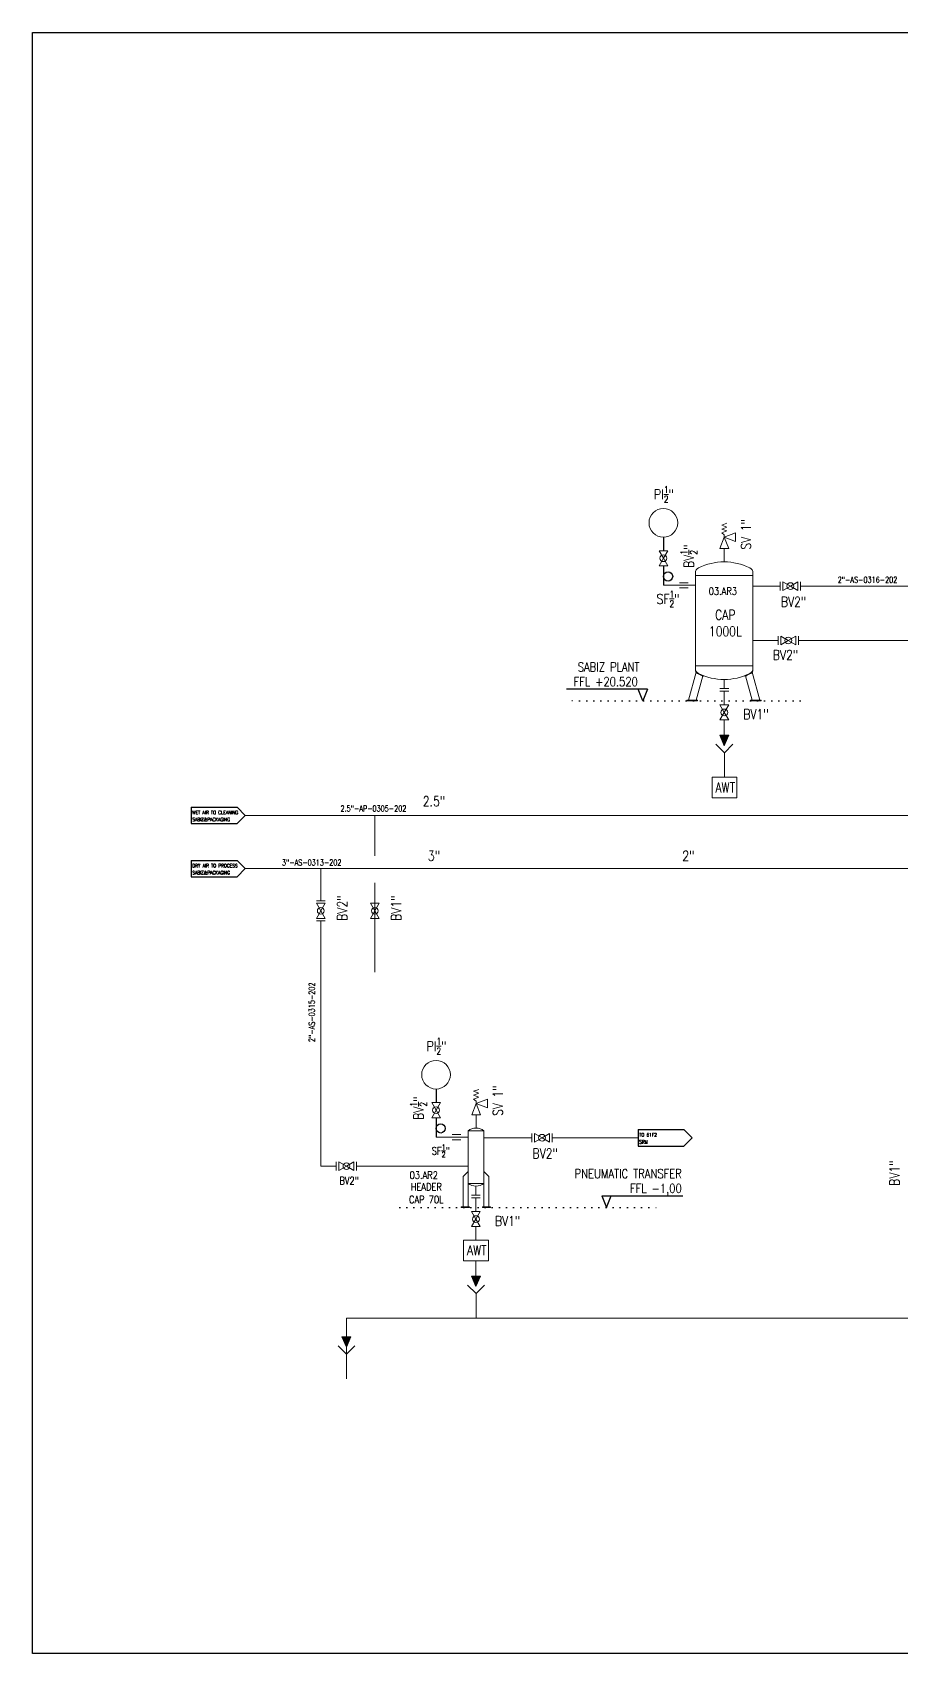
# Model space of a CAD drawing. Extents: x -29512 to 147477, y -5232 to 39709.
# Drawn here: x 139186.2 to 139350.9, y 8636.3 to 8944 of the extents above; entities that cross this region are included whole.
import ezdxf
from ezdxf.enums import TextEntityAlignment as Align

# ---------------------------------------------------------------- set-up
doc = ezdxf.new("R2010")
doc.units = 0
doc.linetypes.add('DOTTED', pattern=[0.25, 0, -0.25])
doc.layers.get('0').update_dxf_attribs({"linetype": 'CONTINUOUS'})
for name, color, linetype, lineweight in [('DIMENSI', 20, 'CONTINUOUS', 9), ('FITTING', 7, 'CONTINUOUS', 13), ('TAG', 140, 'CONTINUOUS', 13)]:
    doc.layers.add(name, color=color, linetype=linetype, lineweight=lineweight)
for name, color, linetype in [('DIMENSION', 3, 'CONTINUOUS'), ('EQUIPMENT', 4, 'CONTINUOUS'), ('S', 7, 'CONTINUOUS')]:
    doc.layers.add(name, color=color, linetype=linetype)
doc.styles.add('Romans100', font='romans.shx', dxfattribs={"width": 0.8, "height": 200})
doc.styles.add('S25', font='SIMPLEX', dxfattribs={"width": 0.8, "height": 0.25})
doc.styles.add('S3', font='SIMPLEX', dxfattribs={"width": 0.9, "height": 0.3})
doc.styles.add('S35S', font='SIMPLEX', dxfattribs={"width": 0.5, "height": 0.35})

# ---------------------------------------------------------------- blocks, each defined once
blk = doc.blocks.new('LOSAN', base_point=(47, 38))
for p, q in [((47, 38.7), (50.9, 38.7)), ((47, 37.3), (50.9, 37.3))]:
    blk.add_line(p, q)
at = {"layer": 'S'}
for tag, p, height, style, width in [('3', (47.1, 38.1), 0.35, 'S35S', 0.5), ('4', (47.1, 37.5), 0.35, 'S35S', 0.5), ('2', (47.1, 37.5), 0.3, 'S3', 0.9), ('1', (47.1, 38.1), 0.3, 'S3', 0.9)]:
    blk.add_attdef(tag, p, '', height=height, dxfattribs=dict(at, style=style, width=width))
blk = doc.blocks.new('gqv199')
at = {"layer": 'EQUIPMENT', "color": 31, "lineweight": 20}
for p, q in [((-3.96, -7.35), (-3, -6.39)), ((-3.96, -7.35), (-3.96, -13.12)), ((-3, -7.73), (-3, -13.12)), ((0.96, -7.35), (0, -6.39)), ((0, -7.73), (0, -13.12)), ((0.96, -7.35), (0.96, -13.12))]:
    blk.add_line(p, q, dxfattribs=at)
for points in [[(-4.28, -13.12), (-2.71, -13.12), (-2.71, -13.24), (-4.28, -13.24)], [(1.28, -13.12), (-0.29, -13.12), (-0.29, -13.24), (1.28, -13.24)]]:
    blk.add_lwpolyline(points, close=True, dxfattribs=at)
at = {"layer": 'FITTING', "linetype": 'ByBlock', "ltscale": 0.5}
blk.add_lwpolyline([(-3, -8.68), (-3, 1.32), (0, 1.32), (0, -8.68)], close=True, dxfattribs=at)
for centre, start, end in [((-1.5, -0.63), 52.4696, 127.5304), ((-1.5, -6.72), 232.4696, 307.5304)]:
    blk.add_arc(centre, 2.46, start, end, dxfattribs=at)

msp = doc.modelspace()

# ---------------------------------------------------------------- hatches: boundary and pattern name
h = msp.add_hatch(color=30)
h.paths.add_polyline_path([(139317.4853, 8810.5736), (139316.6476, 8810.5736), (139317.4853, 8808.5928)])
h.paths.add_polyline_path([(139317.4853, 8808.5928), (139318.323, 8810.5736), (139317.4853, 8810.5736)])
h = msp.add_hatch(color=30)
h.paths.add_polyline_path([(139270.361, 8707.9263), (139269.5233, 8707.9263), (139270.361, 8705.9455)])
h.paths.add_polyline_path([(139270.361, 8705.9455), (139271.1986, 8707.9263), (139270.361, 8707.9263)])
h = msp.add_hatch(color=30)
h.paths.add_polyline_path([(139245.7751, 8696.4306), (139244.9374, 8696.4306), (139245.7751, 8694.4498)])
h.paths.add_polyline_path([(139245.7751, 8694.4498), (139246.6127, 8696.4306), (139245.7751, 8696.4306)])

# ---------------------------------------------------------------- linework, layer by layer
at = {"color": 30}
for p, q in [((139305.9213, 8848.1689), (139305.9213, 8845.6)), ((139305.9213, 8842.6192), (139305.9213, 8839.0365)), ((139262.7826, 8743.4345), (139262.7826, 8740.8656)), ((139262.7826, 8737.8847), (139262.7826, 8734.302))]:
    msp.add_line(p, q, dxfattribs=at)
at = {"color": 30, "lineweight": 20}
for p, q in [((139317.4853, 8843.4854), (139317.4853, 8846.0277)), ((139305.9213, 8839.0365), (139311.9874, 8839.0365)), ((139322.9092, 8838.8826), (139328.0952, 8838.8826)), ((139331.9399, 8838.8826), (139366.7054, 8838.8826)), ((139327.697, 8828.5679), (139322.9092, 8828.5679)), ((139331.5417, 8828.5679), (139366.7054, 8828.5679)), ((139317.4853, 8821.1589), (139317.4853, 8819.465)), ((139317.4853, 8818.9704), (139317.4853, 8816.3439)), ((139317.4853, 8813.4885), (139317.4853, 8808.5928)), ((139317.509, 8807.2615), (139317.509, 8802.6184)), ((139366.7054, 8785.276), (139226.5925, 8785.276)), ((139240.9118, 8779.1835), (139240.9118, 8785.276)), ((139240.9118, 8728.8077), (139240.9118, 8775.3388)), ((139270.3856, 8736.0275), (139270.3856, 8738.5697)), ((139262.7826, 8734.302), (139268.8486, 8734.302)), ((139271.861, 8734.194), (139280.9709, 8734.194)), ((139284.8156, 8734.194), (139301.1103, 8734.194)), ((139240.9118, 8728.8077), (139243.8535, 8728.8077)), ((139247.6982, 8728.8077), (139268.861, 8728.8077)), ((139270.361, 8725.0082), (139270.361, 8723.3144)), ((139270.361, 8722.8197), (139270.361, 8720.1933)), ((139270.361, 8717.3378), (139270.361, 8714.7773)), ((139270.361, 8710.8413), (139270.361, 8705.9455)), ((139270.3847, 8704.6143), (139270.3847, 8699.9712)), ((139474.5805, 8699.9712), (139245.7751, 8699.9712)), ((139245.7751, 8699.9712), (139245.7751, 8696.4306)), ((139245.7751, 8692.4057), (139245.7751, 8694.4498)), ((139245.7988, 8693.1186), (139245.7988, 8688.4755))]:
    msp.add_line(p, q, dxfattribs=at)
for p, q in [((139216.3268, 8796.9346), (139216.3268, 8793.8103)), ((139225.0303, 8796.9346), (139226.5925, 8795.3724)), ((139226.5925, 8795.3724), (139225.0303, 8793.8103)), ((139216.3268, 8786.8382), (139216.3268, 8783.7138)), ((139225.0303, 8786.8382), (139226.5925, 8785.276)), ((139226.5925, 8785.276), (139225.0303, 8783.7138)), ((139301.1103, 8735.7562), (139301.1103, 8732.6318)), ((139309.8139, 8735.7562), (139311.376, 8734.194)), ((139311.376, 8734.194), (139309.8139, 8732.6318))]:
    msp.add_line(p, q)
at = {"color": 1, "lineweight": 20}
for p, q in [((139226.5925, 8795.3724), (139353.6108, 8795.3724)), ((139251.1686, 8787.6752), (139251.1686, 8795.3724)), ((139251.1686, 8765.6026), (139251.1686, 8782.5612))]:
    msp.add_line(p, q, dxfattribs=at)
at = {"color": 30, "lineweight": 20}
for points in [[(139319.1175, 8808.87), (139317.509, 8807.2615), (139315.9005, 8808.87)], [(139271.9932, 8706.2228), (139270.3847, 8704.6143), (139268.7762, 8706.2228)], [(139247.4073, 8694.7271), (139245.7988, 8693.1186), (139244.1903, 8694.7271)]]:
    msp.add_lwpolyline(points, dxfattribs=at)
for points in [[(139318.323, 8810.5736), (139317.4853, 8808.5928), (139316.6476, 8810.5736), (139317.4853, 8810.5736)], [(139271.1986, 8707.9263), (139270.361, 8705.9455), (139269.5233, 8707.9263), (139270.361, 8707.9263)], [(139246.6127, 8696.4306), (139245.7751, 8694.4498), (139244.9374, 8696.4306), (139245.7751, 8696.4306)]]:
    msp.add_lwpolyline(points, close=True, dxfattribs=at)
for centre in [(139305.9213, 8850.8914), (139262.7826, 8746.157)]:
    msp.add_circle(centre, 2.7225, dxfattribs=at)
at = {"color": 30}
for centre in [(139306.803, 8840.7164), (139263.6643, 8735.9819)]:
    msp.add_circle(centre, 0.8817, dxfattribs=at)
at = {"layer": 'DIMENSION', "color": 6, "linetype": 'ByBlock', "ltscale": 0.5}
for p, q in [((139302.9136, 8819.3403), (139287.5594, 8819.3403)), ((139302.0407, 8817.1083), (139301.1678, 8819.3403)), ((139302.9136, 8819.3403), (139302.0407, 8817.1083)), ((139294.2467, 8723.1897), (139309.6009, 8723.1897)), ((139294.2467, 8723.1897), (139295.1196, 8720.9576)), ((139295.1196, 8720.9576), (139295.9925, 8723.1897))]:
    msp.add_line(p, q, dxfattribs=at)
at = {"layer": 'DIMENSION', "color": 0, "linetype": 'DOTTED', "ltscale": 5}
for p, q in [((139331.8745, 8817.1083), (139288.0631, 8817.1083)), ((139255.8978, 8720.9576), (139304.5717, 8720.9576))]:
    msp.add_line(p, q, dxfattribs=at)
at = {"layer": 'DIMENSION', "color": 6, "linetype": 'ByBlock', "ltscale": 0.5}
msp.add_lwpolyline([(139615.0196, 8636.3167), (139186.2024, 8636.3167), (139186.2024, 8943.9503), (139615.0196, 8943.9503)], close=True, dxfattribs=at)
at = {"layer": 'EQUIPMENT', "color": 31, "lineweight": 20}
for p, q in [((139311.9874, 8823.2753), (139311.9874, 8841.369)), ((139311.9874, 8840.9003), (139322.9092, 8840.9003)), ((139322.9092, 8823.2753), (139322.9092, 8841.369)), ((139311.9874, 8823.744), (139322.9092, 8823.744)), ((139312.1192, 8822.5795), (139310.6833, 8817.2208)), ((139311.9876, 8822.8127), (139312.0662, 8822.8678)), ((139313.3781, 8821.8447), (139312.1392, 8817.2208)), ((139313.5784, 8821.8675), (139313.554, 8821.7765)), ((139321.3182, 8821.8675), (139321.3426, 8821.7765)), ((139321.5185, 8821.8447), (139322.7574, 8817.2208)), ((139322.7774, 8822.5795), (139324.2133, 8817.2208)), ((139322.9091, 8822.8127), (139322.8304, 8822.8678))]:
    msp.add_line(p, q, dxfattribs=at)
for points in [[(139310.4021, 8817.2208), (139312.4204, 8817.2208), (139312.4204, 8817.1083), (139310.4021, 8817.1083)], [(139324.4945, 8817.2208), (139322.4762, 8817.2208), (139322.4762, 8817.1083), (139324.4945, 8817.1083)]]:
    msp.add_lwpolyline(points, close=True, dxfattribs=at)
for centre, radius, start, end in [((139313.0796, 8841.369), 1.0922, 116.3878, 180), ((139317.4483, 8832.5635), 10.9219, 63.6122, 116.3878), ((139321.8171, 8841.369), 1.0922, 0, 63.6122), ((139313.0796, 8823.2753), 1.0922, 180, 243.6122), ((139321.8171, 8823.2753), 1.0922, 296.3878, 0), ((139321.8171, 8823.2753), 1.0922, 296.3878, 0), ((139313.0796, 8823.2753), 1.1859, 202.957799, 243.6122), ((139317.4483, 8832.0808), 11.0156, 243.6122, 249.296822), ((139317.4483, 8832.0808), 10.9219, 243.6122, 296.3878), ((139317.4483, 8832.0808), 11.0156, 290.703178, 296.3878), ((139321.8171, 8823.2753), 1.1859, 296.3878, 337.042201)]:
    msp.add_arc(centre, radius, start, end, dxfattribs=at)
at = {"layer": 'FITTING', "lineweight": 20}
for p, q in [((139316.9842, 8850.4681), (139317.9863, 8850.8431)), ((139317.9863, 8850.0931), (139316.9842, 8850.4681)), ((139316.9842, 8849.7181), (139317.9863, 8850.0931)), ((139317.9863, 8849.3431), (139316.9842, 8849.7181)), ((139316.9842, 8848.9681), (139317.9863, 8849.3431)), ((139317.4853, 8848.5931), (139316.9842, 8848.9681)), ((139317.4853, 8848.1727), (139317.4853, 8848.5931)), ((139310.6189, 8839.5312), (139308.9703, 8839.5312)), ((139310.6189, 8838.5419), (139308.9703, 8838.5419)), ((139328.0952, 8839.7069), (139328.0952, 8838.0583)), ((139331.9399, 8839.7069), (139331.9399, 8838.0583)), ((139327.697, 8827.7436), (139327.697, 8829.3922)), ((139331.5417, 8827.7436), (139331.5417, 8829.3922)), ((139316.661, 8819.465), (139318.3096, 8819.465)), ((139241.7361, 8779.1835), (139240.0875, 8779.1835)), ((139241.7361, 8775.3388), (139240.0875, 8775.3388)), ((139269.8845, 8743.0102), (139270.8867, 8743.3852)), ((139270.8867, 8742.6352), (139269.8845, 8743.0102)), ((139269.8845, 8742.2602), (139270.8867, 8742.6352)), ((139270.8867, 8741.8852), (139269.8845, 8742.2602)), ((139269.8845, 8741.5102), (139270.8867, 8741.8852)), ((139270.3856, 8741.1352), (139269.8845, 8741.5102)), ((139270.3856, 8740.7147), (139270.3856, 8741.1352)), ((139267.4801, 8734.7967), (139265.8316, 8734.7967)), ((139267.4801, 8733.8074), (139265.8316, 8733.8074)), ((139280.9709, 8735.0183), (139280.9709, 8733.3697)), ((139284.8156, 8735.0183), (139284.8156, 8733.3697)), ((139243.8535, 8727.9834), (139243.8535, 8729.632)), ((139247.6982, 8727.9834), (139247.6982, 8729.632)), ((139269.5367, 8723.3144), (139271.1853, 8723.3144))]:
    msp.add_line(p, q, dxfattribs=at)
for points in [[(139317.4853, 8848.1727), (139318.3096, 8846.0277), (139316.661, 8846.0277)], [(139317.4853, 8848.1727), (139319.6303, 8848.997), (139319.6303, 8847.3484)], [(139305.9213, 8844.1723), (139305.097, 8845.6), (139306.7456, 8845.6)], [(139305.9213, 8844.1723), (139305.097, 8842.7446), (139306.7456, 8842.7446)], [(139330.0176, 8838.8826), (139328.5898, 8839.7069), (139328.5898, 8838.0583)], [(139330.0176, 8838.8826), (139331.4453, 8839.7069), (139331.4453, 8838.0583)], [(139329.6193, 8828.5679), (139328.1916, 8827.7436), (139328.1916, 8829.3922)], [(139329.6193, 8828.5679), (139331.0471, 8827.7436), (139331.0471, 8829.3922)], [(139317.4853, 8814.9162), (139318.3096, 8816.3439), (139316.661, 8816.3439)], [(139317.4853, 8814.9162), (139318.3096, 8813.4885), (139316.661, 8813.4885)], [(139240.9118, 8777.2612), (139241.7361, 8778.6889), (139240.0875, 8778.6889)], [(139240.9118, 8777.2612), (139241.7361, 8775.8334), (139240.0875, 8775.8334)], [(139251.1686, 8777.2612), (139251.9929, 8778.6889), (139250.3443, 8778.6889)], [(139251.1686, 8777.2612), (139251.9929, 8775.8334), (139250.3443, 8775.8334)], [(139262.7826, 8739.4378), (139261.9583, 8740.8656), (139263.6069, 8740.8656)], [(139270.3856, 8740.7147), (139271.2099, 8738.5697), (139269.5613, 8738.5697)], [(139270.3856, 8740.7147), (139272.5306, 8741.539), (139272.5306, 8739.8904)], [(139262.7826, 8739.4378), (139261.9583, 8738.0101), (139263.6069, 8738.0101)], [(139282.8932, 8734.194), (139281.4655, 8735.0183), (139281.4655, 8733.3697)], [(139282.8932, 8734.194), (139284.321, 8735.0183), (139284.321, 8733.3697)], [(139245.7759, 8728.8077), (139244.3481, 8727.9834), (139244.3481, 8729.632)], [(139245.7759, 8728.8077), (139247.2036, 8727.9834), (139247.2036, 8729.632)], [(139270.361, 8718.7655), (139271.1853, 8720.1933), (139269.5367, 8720.1933)], [(139270.361, 8718.7655), (139271.1853, 8717.3378), (139269.5367, 8717.3378)]]:
    msp.add_lwpolyline(points, close=True, dxfattribs=at)
for points in [[(139328.5898, 8839.7069), (139328.5898, 8838.0583)], [(139328.1916, 8827.7436), (139328.1916, 8829.3922)], [(139331.0471, 8827.7436), (139331.0471, 8829.3922)], [(139316.661, 8818.9704), (139318.3096, 8818.9704)], [(139241.7361, 8778.6889), (139240.0875, 8778.6889)], [(139251.9929, 8778.6889), (139250.3443, 8778.6889)], [(139241.7361, 8775.8334), (139240.0875, 8775.8334)], [(139251.9929, 8775.8334), (139250.3443, 8775.8334)], [(139281.4655, 8735.0183), (139281.4655, 8733.3697)], [(139244.3481, 8727.9834), (139244.3481, 8729.632)], [(139247.2036, 8727.9834), (139247.2036, 8729.632)], [(139269.5367, 8722.8197), (139271.1853, 8722.8197)]]:
    msp.add_lwpolyline(points, dxfattribs=at)
at = {"layer": 'FITTING', "linetype": 'ByBlock', "ltscale": 0.5}
for points in [[(139315.1562, 8802.6184), (139315.1562, 8798.6824), (139319.8618, 8798.6824), (139319.8618, 8802.6184)], [(139268.0081, 8714.7773), (139268.0081, 8710.8413), (139272.7138, 8710.8413), (139272.7138, 8714.7773)]]:
    msp.add_lwpolyline(points, close=True, dxfattribs=at)
at = {"layer": 'FITTING'}
for centre in [(139305.9213, 8844.1723), (139330.0176, 8838.8826), (139329.6193, 8828.5679), (139317.4853, 8814.9162), (139240.9118, 8777.2612), (139251.1686, 8777.2612), (139262.7826, 8739.4378), (139282.8932, 8734.194), (139245.7759, 8728.8077), (139270.361, 8718.7655)]:
    msp.add_circle(centre, 0.6427, dxfattribs=at)

# ---------------------------------------------------------------- block references
ref = msp.add_blockref('LOSAN', (139216.3268, 8795.3724), dxfattribs=dict(xscale=2.231671083516464, yscale=2.231671083498986, zscale=2.231671083498907))
ref.add_attrib('1', 'WET AIR TO CLEANING', (139216.5499, 8795.5956), dxfattribs={"layer": 'S', "height": 0.669501, "style": 'S3', "width": 0.8})
ref.add_attrib('2', 'SABIZ&PACKAGING', (139216.5499, 8794.2566), dxfattribs={"layer": 'S', "height": 0.669501, "style": 'S3', "width": 0.75})
ref = msp.add_blockref('LOSAN', (139216.3268, 8785.276), dxfattribs=dict(xscale=2.231671083516464, yscale=2.231671083498986, zscale=2.231671083498907))
ref.add_attrib('1', 'DRY AIR TO PROCESS', (139216.5499, 8785.4992), dxfattribs={"layer": 'S', "height": 0.669501, "style": 'S3', "width": 0.8})
ref.add_attrib('2', 'SABIZ&PACKAGING', (139216.5499, 8784.1602), dxfattribs={"layer": 'S', "height": 0.669501, "style": 'S3', "width": 0.75})
ref = msp.add_blockref('LOSAN', (139301.1103, 8734.194), dxfattribs=dict(xscale=2.231671083516464, yscale=2.231671083498986, zscale=2.231671083498907))
ref.add_attrib('1', 'TO 61F2', (139301.3335, 8734.4172), dxfattribs={"layer": 'S', "height": 0.6695, "style": 'S3', "width": 0.8})
ref.add_attrib('2', 'SRM', (139301.3335, 8733.0781), dxfattribs={"layer": 'S', "height": 0.6695, "style": 'S3', "width": 0.75})
at = {"layer": 'FITTING', "linetype": 'ByBlock', "ltscale": 0.5}
msp.add_blockref('gqv199', (139271.861, 8734.194), dxfattribs=at)

# ---------------------------------------------------------------- texts
at = {"layer": 'DIMENSI', "color": 6, "lineweight": 20, "attachment_point": 5, "style": 'Romans100'}
for s, insert, char_height, width in [('\\A1;PI{\\H0.7x;\\S1/2;}"', (139306.0309, 8856.2911), 1.875, 18.257368), ('\\A1;SF{\\H0.7x;\\S1/2;}"', (139306.8207, 8836.4373), 1.875, 9.022027), ('{\\A1;BV2"}', (139330.6312, 8835.9176), 1.875, 18.257368), ('{CAP\\P1000L}', (139317.6708, 8831.8627), 1.875, 18.257368), ('{\\A1;BV2"}', (139329.1061, 8825.8176), 1.875, 18.257368), ('\\A1;BV1"', (139323.492, 8814.5623), 1.875, 5.826319), ('{\\A1;AWT}', (139317.6632, 8800.6786), 1.875, 5.826319), ('{\\A1;2.5"}', (139262.3993, 8798.0557), 1.875, 18.257368), ('{\\A1;3"}', (139262.3993, 8787.6791), 1.875, 18.257368), ('{\\A1;2"}', (139310.667, 8787.6791), 1.875, 18.257368), ('\\A1;PI{\\H0.7x;\\S1/2;}"', (139262.8922, 8751.5567), 1.875, 18.257368), ('\\A1;SF{\\H0.7x;\\S1/2;}"', (139263.682, 8731.7028), 1.440059, 14.022232), ('{\\A1;BV2"}', (139283.5069, 8731.229), 1.875, 18.257368), ('{\\A1;BV2"}', (139246.289, 8726.0574), 1.44006, 14.022232), ('{HEADER\\PCAP 70L}', (139260.9297, 8723.6813), 1.44006, 14.022232), ('\\A1;BV1"', (139276.3677, 8718.4117), 1.875, 5.826319), ('{\\A1;AWT}', (139270.5152, 8712.8375), 1.875, 5.826319)]:
    msp.add_mtext(s, dxfattribs=dict(at, insert=insert, char_height=char_height, width=width))
at = {"layer": 'DIMENSI', "color": 6, "lineweight": 20, "char_height": 1.875, "attachment_point": 5, "rotation": 90, "style": 'Romans100'}
for s, insert, width in [('SV 1"', (139321.6043, 8848.6919), 18.257368), ('\\A1;BV{\\H0.7x;\\S1/2;}"', (139310.7442, 8844.5473), 18.257368), ('{\\A1;BV2"}', (139244.9663, 8777.7673), 18.257368), ('{\\A1;BV1"}', (139255.2231, 8777.7673), 18.257368), ('SV 1"', (139274.5047, 8741.234), 18.257368), ('\\A1;BV{\\H0.7x;\\S1/2;}"', (139259.4437, 8739.8128), 18.257368), ('\\A1;BV1"', (139349.7749, 8727.4982), 5.826319)]:
    msp.add_mtext(s, dxfattribs=dict(at, insert=insert, width=width))
at = {"layer": 'S', "color": 2, "style": 'S25', "width": 0.8}
for s, p in [('2"-AS-0316-202', (139350.3068, 8839.5342)), ('2.5"-AP-0305-202', (139257.1527, 8796.109)), ('3"-AS-0313-202', (139244.8389, 8785.8661))]:
    msp.add_text(s, height=1.1291, dxfattribs=at).set_placement(p, align=Align.RIGHT)
at = {"layer": 'S', "color": 3, "lineweight": 15, "style": 'S25', "width": 0.8}
for s, p in [('SABIZ PLANT', (139301.387, 8822.6755)), ('PNEUMATIC TRANSFER', (139309.413, 8726.5248))]:
    msp.add_text(s, height=1.734445, dxfattribs=at).set_placement(p, align=Align.RIGHT)
at = {"layer": 'S', "color": 6, "lineweight": 15, "style": 'S25', "width": 0.8}
for s, p in [('FFL +20.520', (139301.0814, 8819.873)), ('FFL -1,00', (139309.413, 8723.7222))]:
    msp.add_text(s, height=1.7344, dxfattribs=at).set_placement(p, align=Align.RIGHT)
at = {"layer": 'S', "color": 2, "style": 'S25', "width": 0.8}
msp.add_text('2"-AS-0315-202', height=1.1291, rotation=90, dxfattribs=at).set_placement((139239.7591, 8763.658), align=Align.RIGHT)
at = {"layer": 'TAG', "char_height": 1.44006, "width": 14.022232, "attachment_point": 5, "style": 'Romans100'}
for s, insert in [('{03.AR3}', (139317.1979, 8837.9232)), ('{03.AR2}', (139260.4568, 8727.103))]:
    msp.add_mtext(s, dxfattribs=dict(at, insert=insert))

doc.saveas('drawing.dxf')
